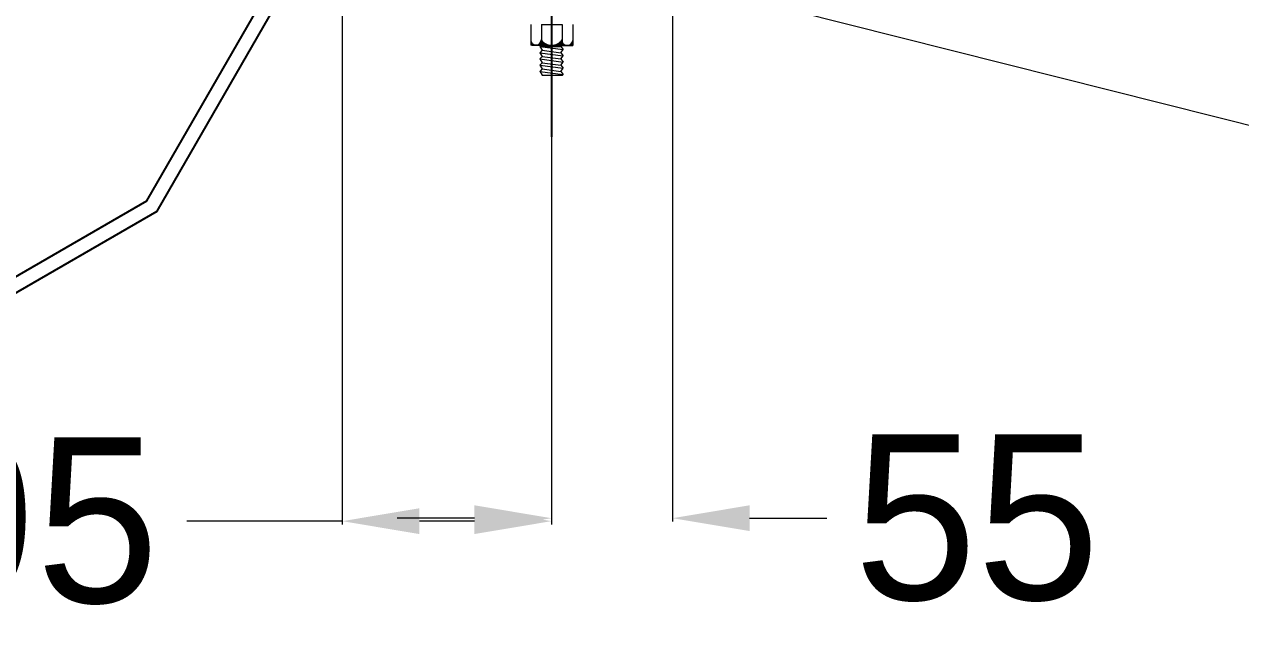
# Model space of a CAD drawing. Header units: centimetres. Extents: x 14 to 66415, y 14 to 43040.
# Drawn here: x 39367 to 40472, y 37089 to 37638 of the extents above; entities that cross this region are included whole.
import ezdxf

# ---------------------------------------------------------------- set-up
doc = ezdxf.new("R2010")
doc.units = ezdxf.units.CM
doc.header["$LTSCALE"] = 10
doc.header["$MEASUREMENT"] = 0
doc.layers.get('DEFPOINTS').update_dxf_attribs({"color": 2, "linetype": 'CONTINUOUS'})
for name, color, linetype in [('ACERO1', 144, 'CONTINUOUS'), ('DIMENCIONES', 252, 'CONTINUOUS'), ('TEXTOS', 7, 'CONTINUOUS')]:
    doc.layers.add(name, color=color, linetype=linetype)
doc.styles.get("Standard").update_dxf_attribs({"font": ''})
doc.styles.get('Standard').set_extended_font_data('Zurich Ex BT')
doc.dimstyles.get("Standard").update_dxf_attribs({"dimtxt": 200, "dimasz": 80, "dimexe": 3, "dimexo": 10, "dimgap": 0.09, "dimtad": 0, "dimtih": 1, "dimtoh": 1, "dimzin": 0, "dimdsep": 46, "dimtxsty": 'Standard', "dimcen": 0.09, "dimclrd": 256, "dimclre": 256, "dimclrt": 256, "dimadec": 0, "dimazin": 0, "dimtfac": 1, "dimtofl": 0, "dimtmove": 0, "dimatfit": 3, "dimfxl": 0, "dimtolj": 1, "dimtzin": 0, "dimlwd": 0, "dimlwe": 0, "dimarcsym": 0})

# ---------------------------------------------------------------- blocks, each defined once
blk = doc.blocks.new('*D160')
at = {"layer": 'DEFPOINTS', "color": 0}
for p in [(39956, 37928.3), (39846, 37727.6), (39846, 37190)]:
    blk.add_point(p, dxfattribs=at)
at = {"layer": 'DIMENCIONES', "lineweight": 0}
for p, q in [((39956, 37918.3), (39956, 37187)), ((39846, 37717.6), (39846, 37187)), ((39776, 37190), (39706, 37190)), ((40026, 37190), (40096, 37190))]:
    blk.add_line(p, q, dxfattribs=at)
at = {"layer": 'DIMENCIONES'}
for points in [[(39776, 37201.7), (39776, 37178.3), (39846, 37190)], [(40026, 37201.7), (40026, 37178.3), (39956, 37190)]]:
    blk.add_solid(points, dxfattribs=at)
at = {"layer": 'DIMENCIONES', "insert": (40232.3, 37190), "char_height": 150, "attachment_point": 5}
blk.add_mtext('\\A1;55', dxfattribs=at)
blk = doc.blocks.new('*D161')
at = {"layer": 'DEFPOINTS', "color": 0}
for p in [(39656, 37928.3), (39846, 37498.1), (39656, 37187.3)]:
    blk.add_point(p, dxfattribs=at)
at = {"layer": 'DIMENCIONES', "lineweight": 0}
for p, q in [((39656, 37918.3), (39656, 37184.3)), ((39846, 37488.1), (39846, 37184.3)), ((39656, 37187.3), (39514.8, 37187.3)), ((39776, 37187.3), (39726, 37187.3))]:
    blk.add_line(p, q, dxfattribs=at)
at = {"layer": 'DIMENCIONES'}
for points in [[(39726, 37199), (39726, 37175.6), (39656, 37187.3)], [(39776, 37199), (39776, 37175.6), (39846, 37187.3)]]:
    blk.add_solid(points, dxfattribs=at)
at = {"layer": 'DIMENCIONES', "insert": (39377.9, 37187.3), "char_height": 150, "attachment_point": 5}
blk.add_mtext('\\A1;95', dxfattribs=at)

msp = doc.modelspace()

# ---------------------------------------------------------------- linework, layer by layer
at = {"layer": 'ACERO1'}
msp.add_line((39845.992, 37928.263), (39845.992, 37535.873), dxfattribs=at)
at = {"layer": 'ACERO1', "lineweight": 5}
for p, q in [((39827.356, 37637.97), (39827.356, 37622.58)), ((39836.856, 37638.002), (39855.854, 37638.002)), ((39836.856, 37637.97), (39836.856, 37619.086)), ((39855.854, 37637.97), (39855.854, 37618.854)), ((39865.353, 37637.97), (39865.353, 37623.423)), ((39827.356, 37622.472), (39827.356, 37619.202)), ((39827.356, 37622.399), (39827.382, 37622.399)), ((39827.356, 37622.28), (39827.428, 37622.28)), ((39827.356, 37622.162), (39827.477, 37622.162)), ((39827.356, 37622.043), (39827.53, 37622.043)), ((39827.356, 37621.924), (39827.587, 37621.924)), ((39827.356, 37621.805), (39827.648, 37621.805)), ((39827.356, 37621.687), (39827.714, 37621.687)), ((39827.356, 37621.568), (39827.784, 37621.568)), ((39827.356, 37621.449), (39827.858, 37621.449)), ((39827.356, 37621.33), (39827.938, 37621.33)), ((39827.356, 37621.212), (39828.022, 37621.212)), ((39827.356, 37621.093), (39828.113, 37621.093)), ((39827.356, 37620.974), (39828.209, 37620.974)), ((39827.356, 37620.855), (39828.312, 37620.855)), ((39827.356, 37620.737), (39828.422, 37620.737)), ((39827.356, 37620.618), (39828.54, 37620.618)), ((39827.356, 37620.499), (39828.667, 37620.499)), ((39827.356, 37620.381), (39828.803, 37620.381)), ((39827.356, 37620.262), (39828.951, 37620.262)), ((39827.356, 37620.143), (39829.111, 37620.143)), ((39827.356, 37620.024), (39829.287, 37620.024)), ((39827.356, 37619.906), (39829.482, 37619.906)), ((39827.356, 37619.787), (39829.699, 37619.787)), ((39827.356, 37619.668), (39829.949, 37619.668)), ((39827.356, 37619.549), (39830.244, 37619.549)), ((39827.356, 37619.431), (39830.617, 37619.431)), ((39827.356, 37619.312), (39831.181, 37619.312)), ((39865.353, 37618.738), (39827.356, 37619.202)), ((39828.094, 37619.193), (39844.014, 37619.193)), ((39832.593, 37619.312), (39843.447, 37619.312)), ((39833.157, 37619.431), (39842.987, 37619.431)), ((39833.529, 37619.549), (39842.591, 37619.549)), ((39833.825, 37619.668), (39842.239, 37619.668)), ((39834.074, 37619.787), (39841.92, 37619.787)), ((39834.292, 37619.906), (39841.627, 37619.906)), ((39834.486, 37620.024), (39841.356, 37620.024)), ((39834.662, 37620.143), (39841.101, 37620.143)), ((39834.823, 37620.262), (39840.862, 37620.262)), ((39834.97, 37620.381), (39840.636, 37620.381)), ((39835.107, 37620.499), (39840.422, 37620.499)), ((39835.233, 37620.618), (39840.218, 37620.618)), ((39835.351, 37620.737), (39840.023, 37620.737)), ((39835.461, 37620.855), (39839.836, 37620.855)), ((39835.535, 37617.974), (39837.69, 37614.56)), ((39835.535, 37617.974), (39854.479, 37617.974)), ((39835.535, 37617.974), (39856.633, 37615.165)), ((39837.69, 37614.56), (39835.535, 37612.325)), ((39835.564, 37620.974), (39839.657, 37620.974)), ((39835.661, 37621.093), (39839.485, 37621.093)), ((39835.751, 37621.212), (39839.319, 37621.212)), ((39835.836, 37621.33), (39839.159, 37621.33)), ((39835.916, 37621.449), (39839.005, 37621.449)), ((39835.99, 37621.568), (39838.857, 37621.568)), ((39836.06, 37621.687), (39838.713, 37621.687)), ((39836.125, 37621.805), (39838.574, 37621.805)), ((39836.186, 37621.924), (39838.439, 37621.924)), ((39836.243, 37622.043), (39838.308, 37622.043)), ((39836.296, 37622.162), (39838.181, 37622.162)), ((39836.346, 37622.28), (39838.058, 37622.28)), ((39836.391, 37622.399), (39837.939, 37622.399)), ((39836.433, 37622.518), (39837.823, 37622.518)), ((39836.472, 37622.637), (39837.71, 37622.637)), ((39836.507, 37622.755), (39837.601, 37622.755)), ((39836.539, 37622.874), (39837.494, 37622.874)), ((39836.568, 37622.993), (39837.391, 37622.993)), ((39836.593, 37623.112), (39837.29, 37623.112)), ((39836.616, 37623.23), (39837.192, 37623.23)), ((39836.635, 37623.349), (39837.097, 37623.349)), ((39836.651, 37623.468), (39837.004, 37623.468)), ((39836.665, 37623.587), (39836.913, 37623.587)), ((39836.675, 37623.705), (39836.825, 37623.705)), ((39836.682, 37623.824), (39836.74, 37623.824)), ((39837.69, 37614.56), (39854.479, 37612.325)), ((39837.813, 37619.074), (39844.824, 37619.074)), ((39847.335, 37619.074), (39858.939, 37619.074)), ((39847.531, 37618.956), (39859.371, 37618.956)), ((39848.145, 37619.193), (39858.613, 37619.193)), ((39848.712, 37619.312), (39858.343, 37619.312)), ((39849.172, 37619.431), (39858.111, 37619.431)), ((39849.568, 37619.549), (39857.905, 37619.549)), ((39849.92, 37619.668), (39857.719, 37619.668)), ((39850.239, 37619.787), (39857.551, 37619.787)), ((39850.532, 37619.906), (39857.396, 37619.906)), ((39850.804, 37620.024), (39857.253, 37620.024)), ((39851.058, 37620.143), (39857.121, 37620.143)), ((39851.297, 37620.262), (39856.997, 37620.262)), ((39851.523, 37620.381), (39856.882, 37620.381)), ((39851.737, 37620.499), (39856.774, 37620.499)), ((39851.941, 37620.618), (39856.674, 37620.618)), ((39852.137, 37620.737), (39856.579, 37620.737)), ((39852.323, 37620.855), (39856.49, 37620.855)), ((39852.502, 37620.974), (39856.407, 37620.974)), ((39852.674, 37621.093), (39856.329, 37621.093)), ((39852.84, 37621.212), (39856.255, 37621.212)), ((39853, 37621.33), (39856.186, 37621.33)), ((39853.154, 37621.449), (39856.122, 37621.449)), ((39853.302, 37621.568), (39856.062, 37621.568)), ((39853.446, 37621.687), (39856.005, 37621.687)), ((39853.586, 37621.805), (39855.953, 37621.805)), ((39853.72, 37621.924), (39855.904, 37621.924)), ((39853.851, 37622.043), (39855.859, 37622.043)), ((39853.978, 37622.162), (39855.817, 37622.162)), ((39854.101, 37622.28), (39855.779, 37622.28)), ((39854.22, 37622.399), (39855.744, 37622.399)), ((39854.336, 37622.518), (39855.712, 37622.518)), ((39854.449, 37622.637), (39855.684, 37622.637)), ((39854.479, 37617.974), (39856.633, 37615.165)), ((39854.479, 37612.325), (39856.633, 37615.134)), ((39854.558, 37622.755), (39855.658, 37622.755)), ((39854.665, 37622.874), (39855.636, 37622.874)), ((39854.768, 37622.993), (39855.616, 37622.993)), ((39854.869, 37623.112), (39855.6, 37623.112)), ((39854.967, 37623.23), (39855.587, 37623.23)), ((39855.063, 37623.349), (39855.576, 37623.349)), ((39855.155, 37623.468), (39855.568, 37623.468)), ((39855.246, 37623.587), (39855.564, 37623.587)), ((39855.334, 37623.705), (39855.562, 37623.705)), ((39855.419, 37623.824), (39855.563, 37623.824)), ((39855.503, 37623.943), (39855.567, 37623.943)), ((39857.25, 37618.837), (39860.349, 37618.837)), ((39860.544, 37618.837), (39865.353, 37618.837)), ((39861.521, 37618.956), (39865.353, 37618.956)), ((39861.954, 37619.074), (39865.353, 37619.074)), ((39862.28, 37619.193), (39865.353, 37619.193)), ((39862.549, 37619.312), (39865.353, 37619.312)), ((39862.782, 37619.431), (39865.353, 37619.431)), ((39862.988, 37619.549), (39865.353, 37619.549)), ((39863.173, 37619.668), (39865.353, 37619.668)), ((39863.342, 37619.787), (39865.353, 37619.787)), ((39863.497, 37619.906), (39865.353, 37619.906)), ((39863.64, 37620.024), (39865.353, 37620.024)), ((39863.772, 37620.143), (39865.353, 37620.143)), ((39863.895, 37620.262), (39865.353, 37620.262)), ((39864.01, 37620.381), (39865.353, 37620.381)), ((39864.118, 37620.499), (39865.353, 37620.499)), ((39864.219, 37620.618), (39865.353, 37620.618)), ((39864.314, 37620.737), (39865.353, 37620.737)), ((39864.402, 37620.855), (39865.353, 37620.855)), ((39864.486, 37620.974), (39865.353, 37620.974)), ((39864.564, 37621.093), (39865.353, 37621.093)), ((39864.637, 37621.212), (39865.353, 37621.212)), ((39864.706, 37621.33), (39865.353, 37621.33)), ((39864.771, 37621.449), (39865.353, 37621.449)), ((39864.831, 37621.568), (39865.353, 37621.568)), ((39864.887, 37621.687), (39865.353, 37621.687)), ((39864.94, 37621.805), (39865.353, 37621.805)), ((39864.988, 37621.924), (39865.353, 37621.924)), ((39865.034, 37622.043), (39865.353, 37622.043)), ((39865.075, 37622.162), (39865.353, 37622.162)), ((39865.114, 37622.28), (39865.353, 37622.28)), ((39865.149, 37622.399), (39865.353, 37622.399)), ((39865.18, 37622.518), (39865.353, 37622.518)), ((39865.209, 37622.637), (39865.353, 37622.637)), ((39865.234, 37622.755), (39865.353, 37622.755)), ((39865.257, 37622.874), (39865.353, 37622.874)), ((39865.276, 37622.993), (39865.353, 37622.993)), ((39865.293, 37623.112), (39865.353, 37623.112)), ((39865.306, 37623.23), (39865.353, 37623.23)), ((39865.315, 37623.325), (39865.353, 37623.325)), ((39865.353, 37623.325), (39865.353, 37618.738)), ((39835.535, 37612.325), (39837.69, 37608.911)), ((39835.535, 37612.325), (39856.633, 37609.516)), ((39837.69, 37608.911), (39835.535, 37606.676)), ((39835.535, 37606.676), (39837.69, 37603.262)), ((39835.535, 37606.676), (39856.633, 37603.866)), ((39837.69, 37603.262), (39835.535, 37601.027)), ((39837.69, 37608.911), (39854.479, 37606.676)), ((39837.69, 37603.262), (39854.479, 37601.027)), ((39854.479, 37612.325), (39856.633, 37609.516)), ((39854.479, 37606.676), (39856.633, 37609.485)), ((39854.479, 37606.676), (39856.633, 37603.866)), ((39854.479, 37601.027), (39856.633, 37603.836)), ((39835.535, 37601.057), (39837.69, 37597.644)), ((39835.535, 37601.027), (39856.633, 37598.217)), ((39837.69, 37597.644), (39835.535, 37595.408)), ((39835.535, 37595.439), (39837.69, 37592.025)), ((39835.535, 37595.408), (39856.633, 37592.599)), ((39837.69, 37597.644), (39854.479, 37595.408)), ((39854.479, 37601.027), (39856.633, 37598.217)), ((39854.479, 37595.408), (39856.633, 37598.217)), ((39854.479, 37595.408), (39856.633, 37592.599)), ((39856.633, 37592.599), (39856.029, 37592.025)), ((39837.69, 37592.025), (39856.029, 37592.025))]:
    msp.add_line(p, q, dxfattribs=at)
at = {"layer": 'ACERO1'}
for points in [[(38859.908, 38556.115), (38568.521, 38387.882), (38400.289, 38096.495), (38400.289, 37760.031), (38568.521, 37468.644), (38859.908, 37300.411), (39196.373, 37300.411), (39487.76, 37468.644), (39655.992, 37760.031), (39655.992, 38096.495), (39487.76, 38387.882), (39196.373, 38556.115)], [(38863.311, 38543.415), (38577.818, 38378.585), (38412.989, 38093.092), (38412.989, 37763.434), (38577.818, 37477.941), (38863.311, 37313.111), (39192.97, 37313.111), (39478.463, 37477.941), (39643.292, 37763.434), (39643.292, 38093.092), (39478.463, 38378.585), (39192.97, 38543.415)]]:
    msp.add_lwpolyline(points, close=True, dxfattribs=at)
at = {"layer": 'ACERO1', "lineweight": 5}
for centre, radius, start, end in [((39831.887, 37624.061), 4.801, 199.330612, 358.095699), ((39846.08, 37630.466), 11.461, 214.946583, 325.92702), ((39860.446, 37623.72), 4.884, 176.184728, 355.361876)]:
    msp.add_arc(centre, radius, start, end, dxfattribs=at)

# ---------------------------------------------------------------- dimensions: what is measured, and where the dimension line sits
at = {"layer": 'DIMENCIONES'}
for base, p1, p2, text, picture, middle in [((39655.992, 37187.304), (39845.992, 37498.08), (39655.992, 37928.263), '95', '*D161', (39377.859, 37187.304)), ((39845.992, 37189.988), (39955.992, 37928.263), (39845.992, 37727.624), '55', '*D160', (40232.303, 37189.988))]:
    dim = msp.add_linear_dim(base=base, p1=p1, p2=p2, text=text, dimstyle='Standard', override={"dimtxt": 150, "dimasz": 70}, dxfattribs=at)
    dim.commit()
    dim.dimension.update_dxf_attribs({"geometry": picture, "text_midpoint": middle, "dimtype": 160})

# ---------------------------------------------------------------- leaders
at = {"layer": 'TEXTOS'}
msp.add_leader([(40002.501, 37666.65), (41014.126, 37412.321)], dimstyle='Standard', override={"dimasz": 20, "dimgap": 0.09, "dimtad": 0, "dimclrd": 256}, dxfattribs=at)

doc.saveas('drawing.dxf')
